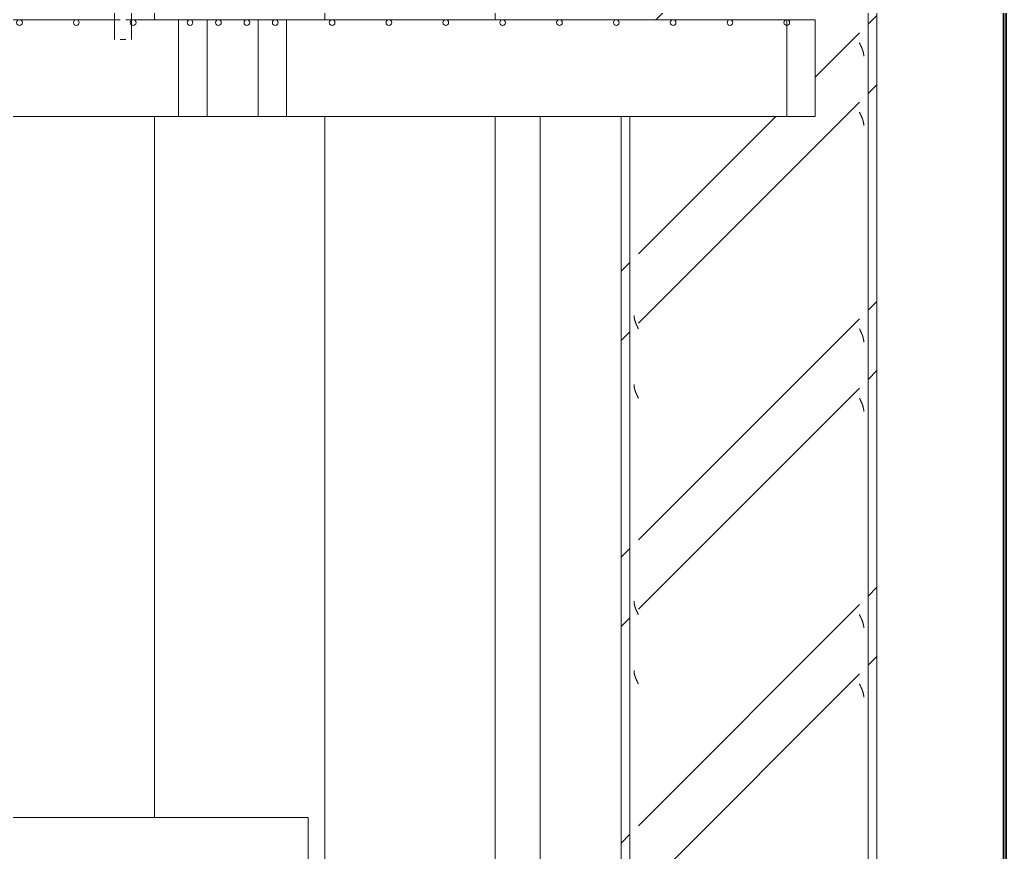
# Model space of a CAD drawing. Header units: centimetres. Extents: x -13467 to 3766, y -437 to 1921.
# Drawn here: x 1388.8 to 1562.4, y 667.7 to 814.2 of the extents above; entities that cross this region are included whole.
import ezdxf

# ---------------------------------------------------------------- set-up
doc = ezdxf.new("R2010")
doc.units = ezdxf.units.CM
for name, color, linetype, lineweight in [('A-FLOR-HRAL', 7, 'Continuous', 9), ('A-GENM', 7, 'Continuous', 9), ('A-WALL', 7, 'Continuous', 9), ('A-WALL-PATT', 7, 'Continuous', 35), ('E-CABL-TRAY', 7, 'Continuous', 9), ('I-WALL', 7, 'Continuous', 9), ('S-COLS', 7, 'Continuous', 9)]:
    doc.layers.add(name, color=color, linetype=linetype, lineweight=lineweight)
pattern_1 = [(45, (-5050.647, 712), (-25.14472, 25.14472), []), (45, (-5050.647, 750.1), (-25.14472, 25.14472), [])]

# ---------------------------------------------------------------- blocks, each defined once
blk = doc.blocks.new('FP_90-Sección 1-2')
at = {"layer": 'S-COLS', "color": 9, "true_color": 0xc0c0c0}
for p, q in [((2087.92, 810.07), (2087.9, 810.11)), ((2087.93, 810.03), (2087.92, 810.07)), ((2087.95, 810), (2087.93, 810.03)), ((2087.97, 809.96), (2087.95, 810)), ((2087.99, 809.92), (2087.97, 809.96)), ((2088.01, 809.89), (2087.99, 809.92)), ((2088.03, 809.85), (2088.01, 809.89)), ((2088.05, 809.81), (2088.03, 809.85)), ((2088.06, 809.77), (2088.05, 809.81)), ((2088.08, 809.74), (2088.06, 809.77)), ((2088.1, 809.7), (2088.08, 809.74)), ((2088.12, 809.66), (2088.1, 809.7)), ((2088.14, 809.62), (2088.12, 809.66)), ((2088.16, 809.59), (2088.14, 809.62)), ((2088.17, 809.55), (2088.16, 809.59)), ((2088.19, 809.51), (2088.17, 809.55)), ((2088.21, 809.47), (2088.19, 809.51)), ((2088.22, 809.44), (2088.21, 809.47)), ((2088.24, 809.4), (2088.22, 809.44)), ((2088.26, 809.36), (2088.24, 809.4)), ((2088.27, 809.33), (2088.26, 809.36)), ((2088.29, 809.29), (2088.27, 809.33)), ((2088.31, 809.25), (2088.29, 809.29)), ((2088.32, 809.21), (2088.31, 809.25)), ((2088.34, 809.18), (2088.32, 809.21)), ((2088.35, 809.14), (2088.34, 809.18)), ((2088.37, 809.1), (2088.35, 809.14)), ((2088.38, 809.06), (2088.37, 809.1)), ((2088.4, 809.03), (2088.38, 809.06)), ((2088.41, 808.99), (2088.4, 809.03)), ((2088.43, 808.95), (2088.41, 808.99)), ((2088.44, 808.92), (2088.43, 808.95)), ((2088.45, 808.88), (2088.44, 808.92)), ((2088.47, 808.84), (2088.45, 808.88)), ((2088.48, 808.8), (2088.47, 808.84)), ((2088.49, 808.77), (2088.48, 808.8)), ((2088.5, 808.73), (2088.49, 808.77)), ((2088.51, 808.69), (2088.5, 808.73)), ((2088.52, 808.65), (2088.51, 808.69)), ((2088.54, 808.62), (2088.52, 808.65)), ((2088.55, 808.58), (2088.54, 808.62)), ((2088.56, 808.54), (2088.55, 808.58)), ((2088.56, 808.5), (2088.56, 808.54)), ((2088.57, 808.47), (2088.56, 808.5)), ((2088.58, 808.43), (2088.57, 808.47)), ((2088.59, 808.39), (2088.58, 808.43)), ((2088.6, 808.36), (2088.59, 808.39)), ((2088.61, 808.32), (2088.6, 808.36)), ((2088.61, 808.28), (2088.61, 808.32)), ((2088.62, 808.24), (2088.61, 808.28)), ((2088.63, 808.21), (2088.62, 808.24)), ((2088.63, 808.17), (2088.63, 808.21)), ((2088.64, 808.13), (2088.63, 808.17)), ((2088.64, 808.09), (2088.64, 808.13)), ((2088.65, 808.06), (2088.64, 808.09)), ((2088.65, 808.02), (2088.65, 808.06)), ((2088.65, 807.98), (2088.65, 808.02)), ((2088.66, 807.95), (2088.65, 807.98)), ((2088.66, 807.91), (2088.66, 807.95)), ((2088.66, 807.87), (2088.66, 807.91)), ((2088.66, 807.83), (2088.66, 807.87)), ((2088.66, 807.8), (2088.66, 807.83)), ((2088.66, 807.76), (2088.66, 807.8)), ((2087.92, 797.88), (2087.9, 797.92)), ((2087.93, 797.84), (2087.92, 797.88)), ((2087.95, 797.81), (2087.93, 797.84)), ((2087.97, 797.77), (2087.95, 797.81)), ((2087.99, 797.73), (2087.97, 797.77)), ((2088.01, 797.7), (2087.99, 797.73)), ((2088.03, 797.66), (2088.01, 797.7)), ((2088.05, 797.62), (2088.03, 797.66)), ((2088.06, 797.58), (2088.05, 797.62)), ((2088.08, 797.55), (2088.06, 797.58)), ((2088.1, 797.51), (2088.08, 797.55)), ((2088.12, 797.47), (2088.1, 797.51)), ((2088.14, 797.43), (2088.12, 797.47)), ((2088.16, 797.4), (2088.14, 797.43)), ((2088.17, 797.36), (2088.16, 797.4)), ((2088.19, 797.32), (2088.17, 797.36)), ((2088.21, 797.29), (2088.19, 797.32)), ((2088.22, 797.25), (2088.21, 797.29)), ((2088.24, 797.21), (2088.22, 797.25)), ((2088.26, 797.17), (2088.24, 797.21)), ((2088.27, 797.14), (2088.26, 797.17)), ((2088.29, 797.1), (2088.27, 797.14)), ((2088.31, 797.06), (2088.29, 797.1)), ((2088.32, 797.02), (2088.31, 797.06)), ((2088.34, 796.99), (2088.32, 797.02)), ((2088.35, 796.95), (2088.34, 796.99)), ((2088.37, 796.91), (2088.35, 796.95)), ((2088.38, 796.87), (2088.37, 796.91)), ((2088.4, 796.84), (2088.38, 796.87)), ((2088.41, 796.8), (2088.4, 796.84)), ((2088.43, 796.76), (2088.41, 796.8)), ((2088.44, 796.73), (2088.43, 796.76)), ((2088.45, 796.69), (2088.44, 796.73)), ((2088.47, 796.65), (2088.45, 796.69)), ((2088.48, 796.61), (2088.47, 796.65)), ((2088.49, 796.58), (2088.48, 796.61)), ((2088.5, 796.54), (2088.49, 796.58)), ((2088.51, 796.5), (2088.5, 796.54)), ((2088.52, 796.46), (2088.51, 796.5)), ((2088.54, 796.43), (2088.52, 796.46)), ((2088.55, 796.39), (2088.54, 796.43)), ((2088.56, 796.35), (2088.55, 796.39)), ((2088.56, 796.32), (2088.56, 796.35)), ((2088.57, 796.28), (2088.56, 796.32)), ((2088.58, 796.24), (2088.57, 796.28)), ((2088.59, 796.2), (2088.58, 796.24)), ((2088.6, 796.17), (2088.59, 796.2)), ((2088.61, 796.13), (2088.6, 796.17)), ((2088.61, 796.09), (2088.61, 796.13)), ((2088.62, 796.05), (2088.61, 796.09)), ((2088.63, 796.02), (2088.62, 796.05)), ((2088.63, 795.98), (2088.63, 796.02)), ((2088.64, 795.94), (2088.63, 795.98)), ((2088.64, 795.9), (2088.64, 795.94)), ((2088.65, 795.87), (2088.64, 795.9)), ((2088.65, 795.83), (2088.65, 795.87)), ((2088.65, 795.79), (2088.65, 795.83)), ((2088.66, 795.76), (2088.65, 795.79)), ((2088.66, 795.72), (2088.66, 795.76)), ((2088.66, 795.68), (2088.66, 795.72)), ((2088.66, 795.64), (2088.66, 795.68)), ((2088.66, 795.61), (2088.66, 795.64)), ((2088.66, 795.57), (2088.66, 795.61)), ((2087.92, 759.78), (2087.9, 759.82)), ((2087.93, 759.74), (2087.92, 759.78)), ((2087.95, 759.71), (2087.93, 759.74)), ((2087.97, 759.67), (2087.95, 759.71)), ((2087.99, 759.63), (2087.97, 759.67)), ((2088.01, 759.6), (2087.99, 759.63)), ((2088.03, 759.56), (2088.01, 759.6)), ((2088.05, 759.52), (2088.03, 759.56)), ((2088.06, 759.48), (2088.05, 759.52)), ((2088.08, 759.45), (2088.06, 759.48)), ((2088.1, 759.41), (2088.08, 759.45)), ((2088.12, 759.37), (2088.1, 759.41)), ((2088.14, 759.33), (2088.12, 759.37)), ((2088.16, 759.3), (2088.14, 759.33)), ((2088.17, 759.26), (2088.16, 759.3)), ((2088.19, 759.22), (2088.17, 759.26)), ((2088.21, 759.19), (2088.19, 759.22)), ((2088.22, 759.15), (2088.21, 759.19)), ((2088.24, 759.11), (2088.22, 759.15)), ((2088.26, 759.07), (2088.24, 759.11)), ((2088.27, 759.04), (2088.26, 759.07)), ((2088.29, 759), (2088.27, 759.04)), ((2088.31, 758.96), (2088.29, 759)), ((2088.32, 758.92), (2088.31, 758.96)), ((2088.34, 758.89), (2088.32, 758.92)), ((2088.35, 758.85), (2088.34, 758.89)), ((2088.37, 758.81), (2088.35, 758.85)), ((2088.38, 758.77), (2088.37, 758.81)), ((2088.4, 758.74), (2088.38, 758.77)), ((2088.41, 758.7), (2088.4, 758.74)), ((2088.43, 758.66), (2088.41, 758.7)), ((2088.44, 758.63), (2088.43, 758.66)), ((2088.45, 758.59), (2088.44, 758.63)), ((2088.47, 758.55), (2088.45, 758.59)), ((2088.48, 758.51), (2088.47, 758.55)), ((2088.49, 758.48), (2088.48, 758.51)), ((2088.5, 758.44), (2088.49, 758.48)), ((2088.51, 758.4), (2088.5, 758.44)), ((2088.52, 758.36), (2088.51, 758.4)), ((2088.54, 758.33), (2088.52, 758.36)), ((2088.55, 758.29), (2088.54, 758.33)), ((2088.56, 758.25), (2088.55, 758.29)), ((2088.56, 758.22), (2088.56, 758.25)), ((2088.57, 758.18), (2088.56, 758.22)), ((2088.58, 758.14), (2088.57, 758.18)), ((2088.59, 758.1), (2088.58, 758.14)), ((2088.6, 758.07), (2088.59, 758.1)), ((2088.61, 758.03), (2088.6, 758.07)), ((2088.61, 757.99), (2088.61, 758.03)), ((2088.62, 757.95), (2088.61, 757.99)), ((2088.63, 757.92), (2088.62, 757.95)), ((2088.63, 757.88), (2088.63, 757.92)), ((2088.64, 757.84), (2088.63, 757.88)), ((2088.64, 757.8), (2088.64, 757.84)), ((2088.65, 757.77), (2088.64, 757.8)), ((2088.65, 757.73), (2088.65, 757.77)), ((2088.65, 757.69), (2088.65, 757.73)), ((2088.66, 757.66), (2088.65, 757.69)), ((2088.66, 757.62), (2088.66, 757.66)), ((2088.66, 757.58), (2088.66, 757.62)), ((2088.66, 757.54), (2088.66, 757.58)), ((2088.66, 757.51), (2088.66, 757.54)), ((2088.66, 757.47), (2088.66, 757.51)), ((2087.92, 747.59), (2087.9, 747.63)), ((2087.93, 747.56), (2087.92, 747.59)), ((2087.95, 747.52), (2087.93, 747.56)), ((2087.97, 747.48), (2087.95, 747.52)), ((2087.99, 747.44), (2087.97, 747.48)), ((2088.01, 747.41), (2087.99, 747.44)), ((2088.03, 747.37), (2088.01, 747.41)), ((2088.05, 747.33), (2088.03, 747.37)), ((2088.06, 747.29), (2088.05, 747.33)), ((2088.08, 747.26), (2088.06, 747.29)), ((2088.1, 747.22), (2088.08, 747.26)), ((2088.12, 747.18), (2088.1, 747.22)), ((2088.14, 747.15), (2088.12, 747.18)), ((2088.16, 747.11), (2088.14, 747.15)), ((2088.17, 747.07), (2088.16, 747.11)), ((2088.19, 747.03), (2088.17, 747.07)), ((2088.21, 747), (2088.19, 747.03)), ((2088.22, 746.96), (2088.21, 747)), ((2088.24, 746.92), (2088.22, 746.96)), ((2088.26, 746.88), (2088.24, 746.92)), ((2088.27, 746.85), (2088.26, 746.88)), ((2088.29, 746.81), (2088.27, 746.85)), ((2088.31, 746.77), (2088.29, 746.81)), ((2088.32, 746.73), (2088.31, 746.77)), ((2088.34, 746.7), (2088.32, 746.73)), ((2088.35, 746.66), (2088.34, 746.7)), ((2088.37, 746.62), (2088.35, 746.66)), ((2088.38, 746.59), (2088.37, 746.62)), ((2088.4, 746.55), (2088.38, 746.59)), ((2088.41, 746.51), (2088.4, 746.55)), ((2088.43, 746.47), (2088.41, 746.51)), ((2088.44, 746.44), (2088.43, 746.47)), ((2088.45, 746.4), (2088.44, 746.44)), ((2088.47, 746.36), (2088.45, 746.4)), ((2088.48, 746.32), (2088.47, 746.36)), ((2088.49, 746.29), (2088.48, 746.32)), ((2088.5, 746.25), (2088.49, 746.29)), ((2088.51, 746.21), (2088.5, 746.25)), ((2088.52, 746.18), (2088.51, 746.21)), ((2088.54, 746.14), (2088.52, 746.18)), ((2088.55, 746.1), (2088.54, 746.14)), ((2088.56, 746.06), (2088.55, 746.1)), ((2088.56, 746.03), (2088.56, 746.06)), ((2088.57, 745.99), (2088.56, 746.03)), ((2088.58, 745.95), (2088.57, 745.99)), ((2088.59, 745.91), (2088.58, 745.95)), ((2088.6, 745.88), (2088.59, 745.91)), ((2088.61, 745.84), (2088.6, 745.88)), ((2088.61, 745.8), (2088.61, 745.84)), ((2088.62, 745.76), (2088.61, 745.8)), ((2088.63, 745.73), (2088.62, 745.76)), ((2088.63, 745.69), (2088.63, 745.73)), ((2088.64, 745.65), (2088.63, 745.69)), ((2088.64, 745.62), (2088.64, 745.65)), ((2088.65, 745.58), (2088.64, 745.62)), ((2088.65, 745.54), (2088.65, 745.58)), ((2088.65, 745.5), (2088.65, 745.54)), ((2088.66, 745.47), (2088.65, 745.5)), ((2088.66, 745.43), (2088.66, 745.47)), ((2088.66, 745.39), (2088.66, 745.43)), ((2088.66, 745.35), (2088.66, 745.39)), ((2088.66, 745.32), (2088.66, 745.35)), ((2088.66, 745.28), (2088.66, 745.32)), ((2087.92, 709.49), (2087.9, 709.53)), ((2087.93, 709.46), (2087.92, 709.49)), ((2087.95, 709.42), (2087.93, 709.46)), ((2087.97, 709.38), (2087.95, 709.42)), ((2087.99, 709.34), (2087.97, 709.38)), ((2088.01, 709.31), (2087.99, 709.34)), ((2088.03, 709.27), (2088.01, 709.31)), ((2088.05, 709.23), (2088.03, 709.27)), ((2088.06, 709.19), (2088.05, 709.23)), ((2088.08, 709.16), (2088.06, 709.19)), ((2088.1, 709.12), (2088.08, 709.16)), ((2088.12, 709.08), (2088.1, 709.12)), ((2088.14, 709.05), (2088.12, 709.08)), ((2088.16, 709.01), (2088.14, 709.05)), ((2088.17, 708.97), (2088.16, 709.01)), ((2088.19, 708.93), (2088.17, 708.97)), ((2088.21, 708.9), (2088.19, 708.93)), ((2088.22, 708.86), (2088.21, 708.9)), ((2088.24, 708.82), (2088.22, 708.86)), ((2088.26, 708.78), (2088.24, 708.82)), ((2088.27, 708.75), (2088.26, 708.78)), ((2088.29, 708.71), (2088.27, 708.75)), ((2088.31, 708.67), (2088.29, 708.71)), ((2088.32, 708.63), (2088.31, 708.67)), ((2088.34, 708.6), (2088.32, 708.63)), ((2088.35, 708.56), (2088.34, 708.6)), ((2088.37, 708.52), (2088.35, 708.56)), ((2088.38, 708.49), (2088.37, 708.52)), ((2088.4, 708.45), (2088.38, 708.49)), ((2088.41, 708.41), (2088.4, 708.45)), ((2088.43, 708.37), (2088.41, 708.41)), ((2088.44, 708.34), (2088.43, 708.37)), ((2088.45, 708.3), (2088.44, 708.34)), ((2088.47, 708.26), (2088.45, 708.3)), ((2088.48, 708.22), (2088.47, 708.26)), ((2088.49, 708.19), (2088.48, 708.22)), ((2088.5, 708.15), (2088.49, 708.19)), ((2088.51, 708.11), (2088.5, 708.15)), ((2088.52, 708.08), (2088.51, 708.11)), ((2088.54, 708.04), (2088.52, 708.08)), ((2088.55, 708), (2088.54, 708.04)), ((2088.56, 707.96), (2088.55, 708)), ((2088.56, 707.93), (2088.56, 707.96)), ((2088.57, 707.89), (2088.56, 707.93)), ((2088.58, 707.85), (2088.57, 707.89)), ((2088.59, 707.81), (2088.58, 707.85)), ((2088.6, 707.78), (2088.59, 707.81)), ((2088.61, 707.74), (2088.6, 707.78)), ((2088.61, 707.7), (2088.61, 707.74)), ((2088.62, 707.66), (2088.61, 707.7)), ((2088.63, 707.63), (2088.62, 707.66)), ((2088.63, 707.59), (2088.63, 707.63)), ((2088.64, 707.55), (2088.63, 707.59)), ((2088.64, 707.52), (2088.64, 707.55)), ((2088.65, 707.48), (2088.64, 707.52)), ((2088.65, 707.44), (2088.65, 707.48)), ((2088.65, 707.4), (2088.65, 707.44)), ((2088.66, 707.37), (2088.65, 707.4)), ((2088.66, 707.33), (2088.66, 707.37)), ((2088.66, 707.29), (2088.66, 707.33)), ((2088.66, 707.25), (2088.66, 707.29)), ((2088.66, 707.22), (2088.66, 707.25)), ((2088.66, 707.18), (2088.66, 707.22)), ((2087.92, 697.3), (2087.9, 697.34)), ((2087.93, 697.27), (2087.92, 697.3)), ((2087.95, 697.23), (2087.93, 697.27)), ((2087.97, 697.19), (2087.95, 697.23)), ((2087.99, 697.15), (2087.97, 697.19)), ((2088.01, 697.12), (2087.99, 697.15)), ((2088.03, 697.08), (2088.01, 697.12)), ((2088.05, 697.04), (2088.03, 697.08)), ((2088.06, 697), (2088.05, 697.04)), ((2088.08, 696.97), (2088.06, 697)), ((2088.1, 696.93), (2088.08, 696.97)), ((2088.12, 696.89), (2088.1, 696.93)), ((2088.14, 696.86), (2088.12, 696.89)), ((2088.16, 696.82), (2088.14, 696.86)), ((2088.17, 696.78), (2088.16, 696.82)), ((2088.19, 696.74), (2088.17, 696.78)), ((2088.21, 696.71), (2088.19, 696.74)), ((2088.22, 696.67), (2088.21, 696.71)), ((2088.24, 696.63), (2088.22, 696.67)), ((2088.26, 696.59), (2088.24, 696.63)), ((2088.27, 696.56), (2088.26, 696.59)), ((2088.29, 696.52), (2088.27, 696.56)), ((2088.31, 696.48), (2088.29, 696.52)), ((2088.32, 696.45), (2088.31, 696.48)), ((2088.34, 696.41), (2088.32, 696.45)), ((2088.35, 696.37), (2088.34, 696.41)), ((2088.37, 696.33), (2088.35, 696.37)), ((2088.38, 696.3), (2088.37, 696.33)), ((2088.4, 696.26), (2088.38, 696.3)), ((2088.41, 696.22), (2088.4, 696.26)), ((2088.43, 696.18), (2088.41, 696.22)), ((2088.44, 696.15), (2088.43, 696.18)), ((2088.45, 696.11), (2088.44, 696.15)), ((2088.47, 696.07), (2088.45, 696.11)), ((2088.48, 696.03), (2088.47, 696.07)), ((2088.49, 696), (2088.48, 696.03)), ((2088.5, 695.96), (2088.49, 696)), ((2088.51, 695.92), (2088.5, 695.96)), ((2088.52, 695.89), (2088.51, 695.92)), ((2088.54, 695.85), (2088.52, 695.89)), ((2088.55, 695.81), (2088.54, 695.85)), ((2088.56, 695.77), (2088.55, 695.81)), ((2088.56, 695.74), (2088.56, 695.77)), ((2088.57, 695.7), (2088.56, 695.74)), ((2088.58, 695.66), (2088.57, 695.7)), ((2088.59, 695.62), (2088.58, 695.66)), ((2088.6, 695.59), (2088.59, 695.62)), ((2088.61, 695.55), (2088.6, 695.59)), ((2088.61, 695.51), (2088.61, 695.55)), ((2088.62, 695.48), (2088.61, 695.51)), ((2088.63, 695.44), (2088.62, 695.48)), ((2088.63, 695.4), (2088.63, 695.44)), ((2088.64, 695.36), (2088.63, 695.4)), ((2088.64, 695.33), (2088.64, 695.36)), ((2088.65, 695.29), (2088.64, 695.33)), ((2088.65, 695.25), (2088.65, 695.29)), ((2088.65, 695.21), (2088.65, 695.25)), ((2088.66, 695.18), (2088.65, 695.21)), ((2088.66, 695.14), (2088.66, 695.18)), ((2088.66, 695.1), (2088.66, 695.14)), ((2088.66, 695.06), (2088.66, 695.1)), ((2088.66, 695.03), (2088.66, 695.06)), ((2088.66, 694.99), (2088.66, 695.03))]:
    blk.add_line(p, q, dxfattribs=at)
blk = doc.blocks.new('FP_91-Sección 1-2')
at = {"layer": 'S-COLS', "color": 9, "true_color": 0xc0c0c0}
for p, q in [((2048.25, 762.13), (2048.25, 762.17)), ((2048.25, 762.09), (2048.25, 762.13)), ((2048.25, 762.06), (2048.25, 762.09)), ((2048.25, 762.02), (2048.25, 762.06)), ((2048.26, 761.98), (2048.25, 762.02)), ((2048.26, 761.95), (2048.26, 761.98)), ((2048.26, 761.91), (2048.26, 761.95)), ((2048.27, 761.87), (2048.26, 761.91)), ((2048.27, 761.83), (2048.27, 761.87)), ((2048.28, 761.8), (2048.27, 761.83)), ((2048.28, 761.76), (2048.28, 761.8)), ((2048.29, 761.72), (2048.28, 761.76)), ((2048.29, 761.68), (2048.29, 761.72)), ((2048.3, 761.65), (2048.29, 761.68)), ((2048.31, 761.61), (2048.3, 761.65)), ((2048.31, 761.57), (2048.31, 761.61)), ((2048.32, 761.54), (2048.31, 761.57)), ((2048.33, 761.5), (2048.32, 761.54)), ((2048.34, 761.46), (2048.33, 761.5)), ((2048.35, 761.42), (2048.34, 761.46)), ((2048.36, 761.39), (2048.35, 761.42)), ((2048.37, 761.35), (2048.36, 761.39)), ((2048.38, 761.31), (2048.37, 761.35)), ((2048.39, 761.27), (2048.38, 761.31)), ((2048.4, 761.24), (2048.39, 761.27)), ((2048.41, 761.2), (2048.4, 761.24)), ((2048.42, 761.16), (2048.41, 761.2)), ((2048.43, 761.12), (2048.42, 761.16)), ((2048.45, 761.09), (2048.43, 761.12)), ((2048.46, 761.05), (2048.45, 761.09)), ((2048.47, 761.01), (2048.46, 761.05)), ((2048.49, 760.98), (2048.47, 761.01)), ((2048.5, 760.94), (2048.49, 760.98)), ((2048.51, 760.9), (2048.5, 760.94)), ((2048.53, 760.86), (2048.51, 760.9)), ((2048.54, 760.83), (2048.53, 760.86)), ((2048.56, 760.79), (2048.54, 760.83)), ((2048.57, 760.75), (2048.56, 760.79)), ((2048.59, 760.71), (2048.57, 760.75)), ((2048.6, 760.68), (2048.59, 760.71)), ((2048.62, 760.64), (2048.6, 760.68)), ((2048.64, 760.6), (2048.62, 760.64)), ((2048.65, 760.57), (2048.64, 760.6)), ((2048.67, 760.53), (2048.65, 760.57)), ((2048.69, 760.49), (2048.67, 760.53)), ((2048.7, 760.45), (2048.69, 760.49)), ((2048.72, 760.42), (2048.7, 760.45)), ((2048.74, 760.38), (2048.72, 760.42)), ((2048.76, 760.34), (2048.74, 760.38)), ((2048.78, 760.3), (2048.76, 760.34)), ((2048.79, 760.27), (2048.78, 760.3)), ((2048.81, 760.23), (2048.79, 760.27)), ((2048.83, 760.19), (2048.81, 760.23)), ((2048.85, 760.15), (2048.83, 760.19)), ((2048.87, 760.12), (2048.85, 760.15)), ((2048.88, 760.08), (2048.87, 760.12)), ((2048.9, 760.04), (2048.88, 760.08)), ((2048.92, 760.01), (2048.9, 760.04)), ((2048.94, 759.97), (2048.92, 760.01)), ((2048.96, 759.93), (2048.94, 759.97)), ((2048.98, 759.89), (2048.96, 759.93)), ((2049, 759.86), (2048.98, 759.89)), ((2049.02, 759.82), (2049, 759.86)), ((2048.25, 749.94), (2048.25, 749.98)), ((2048.25, 749.91), (2048.25, 749.94)), ((2048.25, 749.87), (2048.25, 749.91)), ((2048.25, 749.83), (2048.25, 749.87)), ((2048.26, 749.79), (2048.25, 749.83)), ((2048.26, 749.76), (2048.26, 749.79)), ((2048.26, 749.72), (2048.26, 749.76)), ((2048.27, 749.68), (2048.26, 749.72)), ((2048.27, 749.64), (2048.27, 749.68)), ((2048.28, 749.61), (2048.27, 749.64)), ((2048.28, 749.57), (2048.28, 749.61)), ((2048.29, 749.53), (2048.28, 749.57)), ((2048.29, 749.49), (2048.29, 749.53)), ((2048.3, 749.46), (2048.29, 749.49)), ((2048.31, 749.42), (2048.3, 749.46)), ((2048.31, 749.38), (2048.31, 749.42)), ((2048.32, 749.35), (2048.31, 749.38)), ((2048.33, 749.31), (2048.32, 749.35)), ((2048.34, 749.27), (2048.33, 749.31)), ((2048.35, 749.23), (2048.34, 749.27)), ((2048.36, 749.2), (2048.35, 749.23)), ((2048.37, 749.16), (2048.36, 749.2)), ((2048.38, 749.12), (2048.37, 749.16)), ((2048.39, 749.08), (2048.38, 749.12)), ((2048.4, 749.05), (2048.39, 749.08)), ((2048.41, 749.01), (2048.4, 749.05)), ((2048.42, 748.97), (2048.41, 749.01)), ((2048.43, 748.94), (2048.42, 748.97)), ((2048.45, 748.9), (2048.43, 748.94)), ((2048.46, 748.86), (2048.45, 748.9)), ((2048.47, 748.82), (2048.46, 748.86)), ((2048.49, 748.79), (2048.47, 748.82)), ((2048.5, 748.75), (2048.49, 748.79)), ((2048.51, 748.71), (2048.5, 748.75)), ((2048.53, 748.67), (2048.51, 748.71)), ((2048.54, 748.64), (2048.53, 748.67)), ((2048.56, 748.6), (2048.54, 748.64)), ((2048.57, 748.56), (2048.56, 748.6)), ((2048.59, 748.52), (2048.57, 748.56)), ((2048.6, 748.49), (2048.59, 748.52)), ((2048.62, 748.45), (2048.6, 748.49)), ((2048.64, 748.41), (2048.62, 748.45)), ((2048.65, 748.38), (2048.64, 748.41)), ((2048.67, 748.34), (2048.65, 748.38)), ((2048.69, 748.3), (2048.67, 748.34)), ((2048.7, 748.26), (2048.69, 748.3)), ((2048.72, 748.23), (2048.7, 748.26)), ((2048.74, 748.19), (2048.72, 748.23)), ((2048.76, 748.15), (2048.74, 748.19)), ((2048.78, 748.11), (2048.76, 748.15)), ((2048.79, 748.08), (2048.78, 748.11)), ((2048.81, 748.04), (2048.79, 748.08)), ((2048.83, 748), (2048.81, 748.04)), ((2048.85, 747.97), (2048.83, 748)), ((2048.87, 747.93), (2048.85, 747.97)), ((2048.88, 747.89), (2048.87, 747.93)), ((2048.9, 747.85), (2048.88, 747.89)), ((2048.92, 747.82), (2048.9, 747.85)), ((2048.94, 747.78), (2048.92, 747.82)), ((2048.96, 747.74), (2048.94, 747.78)), ((2048.98, 747.7), (2048.96, 747.74)), ((2049, 747.67), (2048.98, 747.7)), ((2049.02, 747.63), (2049, 747.67)), ((2048.25, 711.84), (2048.25, 711.88)), ((2048.25, 711.81), (2048.25, 711.84)), ((2048.25, 711.77), (2048.25, 711.81)), ((2048.25, 711.73), (2048.25, 711.77)), ((2048.26, 711.69), (2048.25, 711.73)), ((2048.26, 711.66), (2048.26, 711.69)), ((2048.26, 711.62), (2048.26, 711.66)), ((2048.27, 711.58), (2048.26, 711.62)), ((2048.27, 711.54), (2048.27, 711.58)), ((2048.28, 711.51), (2048.27, 711.54)), ((2048.28, 711.47), (2048.28, 711.51)), ((2048.29, 711.43), (2048.28, 711.47)), ((2048.29, 711.39), (2048.29, 711.43)), ((2048.3, 711.36), (2048.29, 711.39)), ((2048.31, 711.32), (2048.3, 711.36)), ((2048.31, 711.28), (2048.31, 711.32)), ((2048.32, 711.25), (2048.31, 711.28)), ((2048.33, 711.21), (2048.32, 711.25)), ((2048.34, 711.17), (2048.33, 711.21)), ((2048.35, 711.13), (2048.34, 711.17)), ((2048.36, 711.1), (2048.35, 711.13)), ((2048.37, 711.06), (2048.36, 711.1)), ((2048.38, 711.02), (2048.37, 711.06)), ((2048.39, 710.98), (2048.38, 711.02)), ((2048.4, 710.95), (2048.39, 710.98)), ((2048.41, 710.91), (2048.4, 710.95)), ((2048.42, 710.87), (2048.41, 710.91)), ((2048.43, 710.84), (2048.42, 710.87)), ((2048.45, 710.8), (2048.43, 710.84)), ((2048.46, 710.76), (2048.45, 710.8)), ((2048.47, 710.72), (2048.46, 710.76)), ((2048.49, 710.69), (2048.47, 710.72)), ((2048.5, 710.65), (2048.49, 710.69)), ((2048.51, 710.61), (2048.5, 710.65)), ((2048.53, 710.57), (2048.51, 710.61)), ((2048.54, 710.54), (2048.53, 710.57)), ((2048.56, 710.5), (2048.54, 710.54)), ((2048.57, 710.46), (2048.56, 710.5)), ((2048.59, 710.42), (2048.57, 710.46)), ((2048.6, 710.39), (2048.59, 710.42)), ((2048.62, 710.35), (2048.6, 710.39)), ((2048.64, 710.31), (2048.62, 710.35)), ((2048.65, 710.28), (2048.64, 710.31)), ((2048.67, 710.24), (2048.65, 710.28)), ((2048.69, 710.2), (2048.67, 710.24)), ((2048.7, 710.16), (2048.69, 710.2)), ((2048.72, 710.13), (2048.7, 710.16)), ((2048.74, 710.09), (2048.72, 710.13)), ((2048.76, 710.05), (2048.74, 710.09)), ((2048.78, 710.01), (2048.76, 710.05)), ((2048.79, 709.98), (2048.78, 710.01)), ((2048.81, 709.94), (2048.79, 709.98)), ((2048.83, 709.9), (2048.81, 709.94)), ((2048.85, 709.87), (2048.83, 709.9)), ((2048.87, 709.83), (2048.85, 709.87)), ((2048.88, 709.79), (2048.87, 709.83)), ((2048.9, 709.75), (2048.88, 709.79)), ((2048.92, 709.72), (2048.9, 709.75)), ((2048.94, 709.68), (2048.92, 709.72)), ((2048.96, 709.64), (2048.94, 709.68)), ((2048.98, 709.6), (2048.96, 709.64)), ((2049, 709.57), (2048.98, 709.6)), ((2049.02, 709.53), (2049, 709.57)), ((2048.25, 699.65), (2048.25, 699.69)), ((2048.25, 699.62), (2048.25, 699.65)), ((2048.25, 699.58), (2048.25, 699.62)), ((2048.25, 699.54), (2048.25, 699.58)), ((2048.26, 699.5), (2048.25, 699.54)), ((2048.26, 699.47), (2048.26, 699.5)), ((2048.26, 699.43), (2048.26, 699.47)), ((2048.27, 699.39), (2048.26, 699.43)), ((2048.27, 699.35), (2048.27, 699.39)), ((2048.28, 699.32), (2048.27, 699.35)), ((2048.28, 699.28), (2048.28, 699.32)), ((2048.29, 699.24), (2048.28, 699.28)), ((2048.29, 699.21), (2048.29, 699.24)), ((2048.3, 699.17), (2048.29, 699.21)), ((2048.31, 699.13), (2048.3, 699.17)), ((2048.31, 699.09), (2048.31, 699.13)), ((2048.32, 699.06), (2048.31, 699.09)), ((2048.33, 699.02), (2048.32, 699.06)), ((2048.34, 698.98), (2048.33, 699.02)), ((2048.35, 698.94), (2048.34, 698.98)), ((2048.36, 698.91), (2048.35, 698.94)), ((2048.37, 698.87), (2048.36, 698.91)), ((2048.38, 698.83), (2048.37, 698.87)), ((2048.39, 698.8), (2048.38, 698.83)), ((2048.4, 698.76), (2048.39, 698.8)), ((2048.41, 698.72), (2048.4, 698.76)), ((2048.42, 698.68), (2048.41, 698.72)), ((2048.43, 698.65), (2048.42, 698.68)), ((2048.45, 698.61), (2048.43, 698.65)), ((2048.46, 698.57), (2048.45, 698.61)), ((2048.47, 698.53), (2048.46, 698.57)), ((2048.49, 698.5), (2048.47, 698.53)), ((2048.5, 698.46), (2048.49, 698.5)), ((2048.51, 698.42), (2048.5, 698.46)), ((2048.53, 698.38), (2048.51, 698.42)), ((2048.54, 698.35), (2048.53, 698.38)), ((2048.56, 698.31), (2048.54, 698.35)), ((2048.57, 698.27), (2048.56, 698.31)), ((2048.59, 698.24), (2048.57, 698.27)), ((2048.6, 698.2), (2048.59, 698.24)), ((2048.62, 698.16), (2048.6, 698.2)), ((2048.64, 698.12), (2048.62, 698.16)), ((2048.65, 698.09), (2048.64, 698.12)), ((2048.67, 698.05), (2048.65, 698.09)), ((2048.69, 698.01), (2048.67, 698.05)), ((2048.7, 697.97), (2048.69, 698.01)), ((2048.72, 697.94), (2048.7, 697.97)), ((2048.74, 697.9), (2048.72, 697.94)), ((2048.76, 697.86), (2048.74, 697.9)), ((2048.78, 697.83), (2048.76, 697.86)), ((2048.79, 697.79), (2048.78, 697.83)), ((2048.81, 697.75), (2048.79, 697.79)), ((2048.83, 697.71), (2048.81, 697.75)), ((2048.85, 697.68), (2048.83, 697.71)), ((2048.87, 697.64), (2048.85, 697.68)), ((2048.88, 697.6), (2048.87, 697.64)), ((2048.9, 697.56), (2048.88, 697.6)), ((2048.92, 697.53), (2048.9, 697.56)), ((2048.94, 697.49), (2048.92, 697.53)), ((2048.96, 697.45), (2048.94, 697.49)), ((2048.98, 697.41), (2048.96, 697.45)), ((2049, 697.38), (2048.98, 697.41)), ((2049.02, 697.34), (2049, 697.38))]:
    blk.add_line(p, q, dxfattribs=at)
blk = doc.blocks.new('UC-Perfil universal-Pilar - 150 x 430-1711016-Sección 1-2')
at = {"layer": 'S-COLS', "true_color": 0xc0c0c0}
h = blk.add_hatch(dxfattribs=at)
h.set_pattern_fill('FP_6', color=9, style=0, pattern_type=2)
h.set_pattern_definition(pattern_1)
h.paths.add_polyline_path([(2047.5, 94), (2047.5, 99.22), (2045.96, 99.22), (2045.96, 94)])
h.paths.add_polyline_path([(2047.5, 104.22), (2047.5, 797.17), (2045.96, 797.17), (2045.96, 104.22)])
h.paths.add_polyline_path([(2045.96, 814.17), (2047.5, 814.17), (2047.5, 1218.53), (2045.96, 1218.53), (2045.96, 823.62)])
h = blk.add_hatch(dxfattribs=at)
h.set_pattern_fill('FP_6', color=9, style=0, pattern_type=2)
h.set_pattern_definition(pattern_1)
h.paths.add_polyline_path([(2049.02, 94), (2070.69, 94), (2070.66, 94.62), (2070.57, 94.62), (2070.66, 97.72), (2070.66, 97.79), (2070.24, 98.78), (2069.19, 99.1), (2066.09, 99.19), (2066.09, 99.22), (2049.02, 99.22), (2049.02, 97.71)])
h.paths.add_polyline_path([(2080.3, 94), (2087.9, 94), (2087.9, 1166.22), (2078.69, 1166.22), (2078.69, 1218.53), (2049.02, 1218.53), (2049.06, 814.17), (2080.13, 814.17), (2080.13, 797.17), (2049.02, 797.17), (2049.02, 104.22), (2066.09, 104.25), (2066.09, 104.34), (2069.19, 104.25), (2069.19, 104.22), (2071.9, 103.57), (2073.78, 102.31), (2074.8, 100.74), (2075.2, 100.18), (2075.72, 97.72), (2075.81, 97.71), (2075.72, 94.62), (2075.69, 94.62), (2075.72, 94), (2075.81, 94)])
h = blk.add_hatch(dxfattribs=at)
h.set_pattern_fill('FP_6', color=9, style=0, pattern_type=2)
h.set_pattern_definition(pattern_1)
h.paths.add_polyline_path([(2090.96, 94), (2090.96, 1166.22), (2089.42, 1166.22), (2089.42, 94)])
at = {"layer": 'S-COLS'}
for p, q in [((2089.42, 1166.22), (2089.42, 94)), ((2090.96, 1166.24), (2090.96, 94)), ((2045.96, 797.17), (2045.96, 104.2)), ((2047.5, 797.17), (2047.5, 104.2))]:
    blk.add_line(p, q, dxfattribs=at)
for name in ['FP_91-Sección 1-2', 'FP_90-Sección 1-2']:
    blk.add_blockref(name, (0, 0), dxfattribs=at)
blk = doc.blocks.new('M_RVR_Grating - 1_12 x 1_00-V95-Sección 1-2')
at = {"layer": 'A-GENM', "color": 8, "true_color": 0x808080}
for p, q in [((-2065.62, 799.81), (-1953.62, 799.81)), ((-2065.62, 799.81), (-2065.62, 782.81)), ((-2065.62, 799.81), (-2060.62, 799.81)), ((-2065.62, 799.81), (-2065.62, 782.81)), ((-2060.62, 799.81), (-2060.62, 782.81)), ((-1958.62, 799.81), (-1953.62, 799.81)), ((-1958.62, 799.81), (-1958.62, 782.81)), ((-1953.62, 782.81), (-1953.62, 799.81)), ((-1953.62, 799.81), (-1953.62, 782.81)), ((-1953.62, 782.81), (-2065.62, 782.81)), ((-2060.62, 782.81), (-2065.62, 782.81)), ((-1953.62, 782.81), (-1958.62, 782.81))]:
    blk.add_line(p, q, dxfattribs=at)
for centre, start, end in [((-2058.62, 799.31), 0, 180), ((-2058.62, 799.31), 180, 0), ((-2048.62, 799.31), 0, 180), ((-2048.62, 799.31), 180, 0), ((-2038.62, 799.31), 0, 180), ((-2038.62, 799.31), 180, 0), ((-2028.62, 799.31), 0, 180), ((-2028.62, 799.31), 180, 0), ((-2018.62, 799.31), 0, 180), ((-2018.62, 799.31), 180, 0), ((-2008.62, 799.31), 0, 180), ((-2008.62, 799.31), 180, 0), ((-1998.62, 799.31), 0, 180), ((-1998.62, 799.31), 180, 0), ((-1988.62, 799.31), 0, 180), ((-1988.62, 799.31), 180, 0), ((-1978.62, 799.31), 0, 180), ((-1978.62, 799.31), 180, 0), ((-1968.62, 799.31), 0, 180), ((-1968.62, 799.31), 180, 0), ((-1958.62, 799.31), 0, 180), ((-1958.62, 799.31), 180, 0)]:
    blk.add_arc(centre, 0.5, start, end, dxfattribs=at)
blk = doc.blocks.new('M_RVR_Grating - 1_12 x 1_00-V110-Sección 1-2')
at = {"layer": 'A-GENM', "color": 8, "true_color": 0x808080}
for p, q in [((1920.42, 814.17), (1957.82, 814.17)), ((1958.85, 814.17), (1987.13, 814.17)), ((1982.13, 814.17), (1987.13, 814.17)), ((1982.13, 797.17), (1982.13, 814.17)), ((1987.13, 797.17), (1987.13, 814.17)), ((1987.13, 797.17), (1987.13, 814.17)), ((1875.13, 812.47), (1875.13, 797.17)), ((1875.13, 797.17), (1875.13, 812.47)), ((1880.13, 797.17), (1880.13, 812.47)), ((1987.13, 797.17), (1875.13, 797.17)), ((1880.13, 797.17), (1875.13, 797.17)), ((1987.13, 797.17), (1982.13, 797.17))]:
    blk.add_line(p, q, dxfattribs=at)
for centre, start, end in [((1920.13, 813.67), 0, 60), ((1930.13, 813.67), 0, 180), ((1940.13, 813.67), 0, 180), ((1950.13, 813.67), 0, 180), ((1960.13, 813.67), 0, 180), ((1970.13, 813.67), 0, 180), ((1980.13, 813.67), 0, 180), ((1920.13, 813.67), 300, 0), ((1930.13, 813.67), 180, 0), ((1940.13, 813.67), 180, 0), ((1950.13, 813.67), 180, 0), ((1960.13, 813.67), 180, 0), ((1970.13, 813.67), 180, 0), ((1980.13, 813.67), 180, 0)]:
    blk.add_arc(centre, 0.5, start, end, dxfattribs=at)
blk = doc.blocks.new('Railings 56 - Railings 41-1808293-Sección 1-2')
at = {"layer": 'A-FLOR-HRAL', "color": 8, "true_color": 0x808080}
for p, q in [((1956.84, 921.16), (1956.84, 810.71)), ((1959.84, 810.71), (1959.84, 921.16)), ((1957.82, 810.71), (1958.86, 810.71))]:
    blk.add_line(p, q, dxfattribs=at)
blk = doc.blocks.new('PQ_RVR_EST-01_ZZ_ZZ_MO_T_A_rvt-2-Sección 1-2')
at = {"layer": 'A-FLOR-HRAL', "lineweight": 25}
blk.add_blockref('Railings 56 - Railings 41-1808293-Sección 1-2', (0, 0), dxfattribs=at)
at = {"layer": 'A-GENM', "lineweight": 25}
for name, p in [('M_RVR_Grating - 1_12 x 1_00-V110-Sección 1-2', (0, 0)), ('M_RVR_Grating - 1_12 x 1_00-V95-Sección 1-2', (4033.75, 14.36))]:
    blk.add_blockref(name, p, dxfattribs=at)
at = {"layer": 'S-COLS', "lineweight": 25}
blk.add_blockref('UC-Perfil universal-Pilar - 150 x 430-1711016-Sección 1-2', (0, 0), dxfattribs=at)
blk = doc.blocks.new('PQ_RVR_MEP-01_ZZ_ZZ_MO_T_A_rvt-2-Sección 1-2')
at = {"layer": 'E-CABL-TRAY'}
for q in [(-1689.32, 673.85), (1990.91, 658.85)]:
    blk.add_line((1990.91, 673.85), q, dxfattribs=at)

msp = doc.modelspace()

# ---------------------------------------------------------------- hatches: boundary and pattern name
at = {"layer": 'A-WALL-PATT', "lineweight": 9, "true_color": 0x9a9a9a}
msp.add_hatch(color=253, dxfattribs=at).paths.add_polyline_path([(1561.886, 99), (1562.386, 99), (1562.386, 1306.818), (1561.886, 1306.818), (1561.886, 153.55)])
at = {"layer": 'A-WALL-PATT', "lineweight": 9, "true_color": 0x808080}
h = msp.add_hatch(dxfattribs=at)
h.set_pattern_fill('FP_24', color=8, style=0, pattern_type=2)
h.set_pattern_definition([(90, (-5604.707, 712), (-29.988, 2e-15), [])])
h.paths.add_polyline_path([(1449.629, 134), (1464.9, 134), (1464.9, 588.801), (1480.385, 588.801), (1480.377, 602.145), (1480.1, 602.14), (1477, 602.229), (1477, 602.26), (1397.475, 602.26), (1397.475, 134), (1449.061, 134)])
h.paths.add_polyline_path([(1480.385, 607.203), (1480.385, 797.171), (1397.475, 797.171), (1397.475, 673.849), (1439.558, 673.849), (1439.558, 658.849), (1397.475, 658.849), (1397.475, 607.26), (1477, 607.291), (1477, 607.38), (1480.1, 607.291), (1480.176, 607.245)])
h.paths.add_polyline_path([(1409.262, 814.171), (1480.385, 814.171), (1480.385, 1027), (1397.475, 1027), (1397.475, 921.499), (1424.128, 921.448), (1426.741, 921.034), (1428.324, 920.276), (1429.758, 919.37), (1430.785, 918.345), (1431.639, 917.312), (1432.851, 914.893), (1433.118, 913.363), (1433.305, 911.999), (1433.253, 887.053), (1432.84, 884.444), (1432.082, 882.862), (1431.176, 881.427), (1430.151, 880.4), (1429.118, 879.546), (1426.699, 878.334), (1425.281, 878.079), (1423.805, 877.88), (1408.486, 877.88), (1408.529, 814.171), (1409.048, 814.171)])
h.paths.add_polyline_path([(1397.475, 814.171), (1405.486, 814.171), (1405.486, 877.88), (1397.475, 877.88), (1397.475, 823.622)])
h.paths.add_polyline_path([(1426.215, 878.262), (1426.421, 878.345), (1426.236, 878.27)])
h.paths.add_polyline_path([(1405.486, 880.88), (1405.486, 918.499), (1397.475, 918.499), (1397.475, 880.88), (1399.75, 880.88)])
h.paths.add_polyline_path([(1423.293, 880.88), (1423.85, 880.889), (1426.402, 881.448), (1428.549, 883.005), (1429.845, 885.067), (1430.305, 887.38), (1430.296, 912.044), (1429.737, 914.596), (1428.18, 916.743), (1426.118, 918.039), (1423.805, 918.499), (1408.486, 918.499), (1408.486, 880.88), (1412.67, 880.88)])
h.paths.add_polyline_path([(1432.924, 914.409), (1432.84, 914.615), (1432.915, 914.43)])

# ---------------------------------------------------------------- linework, layer by layer
at = {"layer": 'A-WALL', "lineweight": 35}
for p, q in [((1561.886, 1306.818), (1561.886, 99)), ((1562.386, 99), (1562.386, 1306.818))]:
    msp.add_line(p, q, dxfattribs=at)
at = {"layer": 'I-WALL'}
msp.add_line((1480.385, 607.245), (1480.385, 797.171), dxfattribs=at)

# ---------------------------------------------------------------- block references
at = {"lineweight": 5}
for name in ['PQ_RVR_EST-01_ZZ_ZZ_MO_T_A_rvt-2-Sección 1-2', 'PQ_RVR_MEP-01_ZZ_ZZ_MO_T_A_rvt-2-Sección 1-2']:
    msp.add_blockref(name, (-551.352, 0), dxfattribs=at)

doc.saveas('drawing.dxf')
